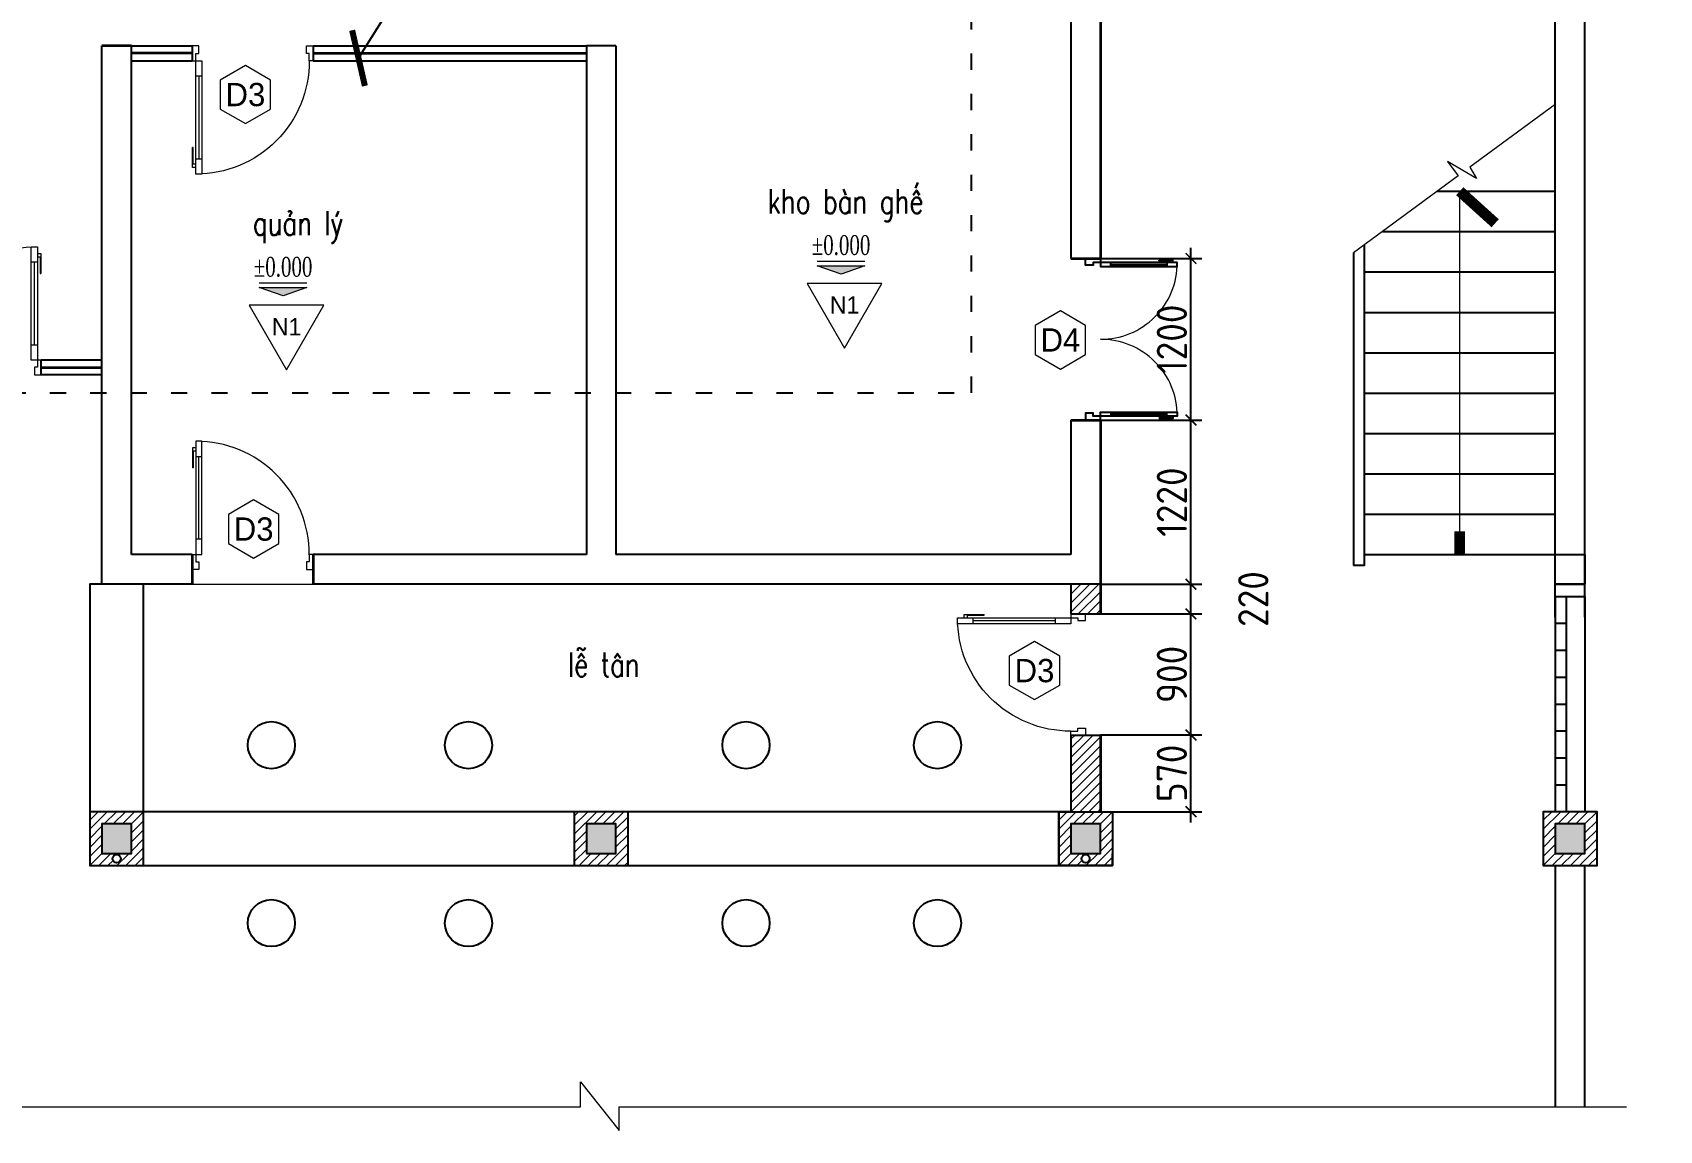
# Model space of a CAD drawing. Header units: inches. Extents: x 7154 to 95401, y -113037 to 84761.
# Drawn here: x 53130 to 65219, y 37877 to 46034 of the extents above; entities that cross this region are included whole.
import ezdxf
from ezdxf.enums import TextEntityAlignment as Align

# ---------------------------------------------------------------- set-up
doc = ezdxf.new("R2010")
doc.units = ezdxf.units.IN
doc.header["$MEASUREMENT"] = 0
doc.linetypes.add('ACAD_ISO03W100', pattern=[30, 12, -18])
doc.layers.get('DEFPOINTS').update_dxf_attribs({"color": 2})
for name, color, linetype in [('1', 1, 'Continuous'), ('HATCH', 8, 'Continuous'), ('NOITHAT', 8, 'Continuous'), ('TEXT', 2, 'Continuous'), ('THAY', 9, 'Continuous'), ('tuong', 4, 'Continuous')]:
    doc.layers.add(name, color=color, linetype=linetype)
for name, color, linetype, lineweight in [('HACTH', 252, 'Continuous', 5), ('N-CUA', 254, 'Continuous', 18), ('NETMANH', 43, 'Continuous', 15), ('NEW', 2, 'Continuous', 35), ('ZONES', 7, 'Continuous', 18)]:
    doc.layers.add(name, color=color, linetype=linetype, lineweight=lineweight)
doc.styles.add('AVANTH', font='VnAvantH.TTF')
doc.styles.add('ISOCP', font='isocp.shx')
doc.styles.add('VNS', font='vntimeh.shx', dxfattribs={"width": 0.7})
doc.styles.add('VNSIMLI', font='vnsimli.shx', dxfattribs={"width": 0.75})
doc.dimstyles.new('100', dxfattribs={"dimtxt": 225, "dimasz": 80, "dimexe": 80, "dimexo": 0, "dimgap": 30, "dimtad": 1, "dimdec": 0, "dimzin": 0, "dimdsep": 46, "dimtxsty": 'ISOCP', "dimblk1": 'ARCHTICK', "dimblk2": 'ARCHTICK', "dimsah": 1, "dimcen": 0.09, "dimdle": 80, "dimclrd": 8, "dimclre": 8, "dimclrt": 6, "dimadec": 0, "dimazin": 0, "dimtfac": 1, "dimtdec": 0, "dimtmove": 2, "dimatfit": 3, "dimldrblk": 'ARCHTICK', "dimfxl": 80, "dimtolj": 1, "dimtzin": 0, "dimarcsym": 0})
doc.dimstyles.new('100x2nn', dxfattribs={"dimscale": 2, "dimtxt": 180, "dimasz": 80, "dimexe": 80, "dimexo": 0, "dimgap": 30, "dimtad": 1, "dimdec": 0, "dimzin": 0, "dimdsep": 46, "dimtxsty": 'ISOCP', "dimblk1": 'ARCHTICK', "dimblk2": 'ARCHTICK', "dimsah": 1, "dimcen": 0.09, "dimdle": 80, "dimclrd": 8, "dimclre": 8, "dimclrt": 7, "dimadec": 0, "dimazin": 0, "dimtfac": 1, "dimtdec": 0, "dimtmove": 2, "dimatfit": 3, "dimldrblk": 'ARCHTICK', "dimfxl": 80, "dimtolj": 1, "dimtzin": 0, "dimarcsym": 0})

# ---------------------------------------------------------------- blocks, each defined once
blk = doc.blocks.new('CAODO')
blk.add_hatch(color=256).paths.add_polyline_path([(0, 0), (-225, 80), (225, 80)])
blk.add_line((-225, 124), (225, 124))
blk.add_lwpolyline([(0, 0), (-225, 80), (225, 80), (0, 0)])
at = {"layer": 'ZONES', "style": 'VNS', "width": 0.7}
blk.add_attdef('CAODO', text='', height=187, dxfattribs=at).set_placement((0, 274), align=Align.MIDDLE)
blk = doc.blocks.new('MAT')
blk.add_lwpolyline([(-11, 95), (508, 995), (-531, 995)], close=True)
at = {"layer": 'ZONES', "style": 'AVANTH'}
blk.add_attdef('DS', text='', height=240, dxfattribs=at).set_placement((-11, 695), align=Align.MIDDLE)
blk = doc.blocks.new('c900')
blk.add_line((51, 224), (51, 839))
for points in [[(29, 903), (4, 903), (4, 755)], [(29, 878), (9, 878), (9, 755), (4, 755)], [(29, 839), (74, 839), (74, 953), (29, 953), (29, 839)], [(29, 854), (29, 209)], [(74, 224), (74, 869)], [(74, 224), (29, 224), (29, 110), (74, 110), (74, 224)]]:
    blk.add_lwpolyline(points)
for points in [[(0, 0), (0, 110), (29, 110), (29, 57), (50, 57), (50, 0)], [(900, 0), (900, 110), (871, 110), (871, 57), (850, 57), (850, 0)]]:
    blk.add_lwpolyline(points, close=True)
at = {"layer": 'NETMANH'}
blk.add_arc((33, 114), 838, 359.6929, 90.3071, dxfattribs=at)
blk = doc.blocks.new('D-W')
blk.add_lwpolyline([(0, 0), (-260, -150), (-260, -450), (0, -600), (260, -450), (260, -150)], close=True)
at = {"layer": 'ZONES', "style": 'AVANTH'}
blk.add_attdef('DS', text='', height=240, dxfattribs=at).set_placement((0, -300), align=Align.MIDDLE)
blk = doc.blocks.new('_ArchTick')
at = {"color": 0, "linetype": 'ByBlock', "const_width": 0.15}
blk.add_lwpolyline([(-0.5, -0.5), (0.5, 0.5)], dxfattribs=at)
blk = doc.blocks.new('*D326')
at = {"layer": 'DEFPOINTS', "color": 0}
for p in [(61065, 40815), (61738, 40815), (61065, 40245)]:
    blk.add_point(p, dxfattribs=at)
at = {"layer": 'tuong', "color": 8, "lineweight": -2}
for p, q in [((61738, 40165), (61738, 40895)), ((61065, 40815), (61818, 40815)), ((61065, 40245), (61818, 40245))]:
    blk.add_line(p, q, dxfattribs=at)
at = {"layer": 'tuong', "color": 8, "lineweight": -2, "xscale": 80, "yscale": 80, "zscale": 80}
for p, rotation in [((61738, 40815), 90), ((61738, 40245), 270)]:
    blk.add_blockref('_ArchTick', p, dxfattribs=dict(at, rotation=rotation))
at = {"layer": 'tuong', "color": 6, "insert": (61596, 40530), "char_height": 225, "attachment_point": 5, "rotation": 90, "style": 'ISOCP'}
blk.add_mtext('\\A1;570', dxfattribs=at)
blk = doc.blocks.new('*D327')
at = {"layer": 'DEFPOINTS', "color": 0}
for p in [(61065, 41715), (61738, 41715), (61065, 40815)]:
    blk.add_point(p, dxfattribs=at)
at = {"layer": 'tuong', "color": 8, "lineweight": -2}
for p, q in [((61065, 41715), (61818, 41715)), ((61738, 40735), (61738, 41795)), ((61065, 40815), (61818, 40815))]:
    blk.add_line(p, q, dxfattribs=at)
at = {"layer": 'tuong', "color": 8, "lineweight": -2, "xscale": 80, "yscale": 80, "zscale": 80}
for p, rotation in [((61738, 41715), 90), ((61738, 40815), 270)]:
    blk.add_blockref('_ArchTick', p, dxfattribs=dict(at, rotation=rotation))
at = {"layer": 'tuong', "color": 6, "insert": (61596, 41265), "char_height": 225, "attachment_point": 5, "rotation": 90, "style": 'ISOCP'}
blk.add_mtext('\\A1;900', dxfattribs=at)
blk = doc.blocks.new('*D328')
at = {"layer": 'DEFPOINTS', "color": 0}
for p in [(61065, 41935), (61738, 41935), (61065, 41715)]:
    blk.add_point(p, dxfattribs=at)
at = {"layer": 'tuong', "color": 8, "lineweight": -2}
for p, q in [((61738, 41635), (61738, 42015)), ((61065, 41935), (61818, 41935)), ((61065, 41715), (61818, 41715))]:
    blk.add_line(p, q, dxfattribs=at)
at = {"layer": 'tuong', "color": 8, "lineweight": -2, "xscale": 80, "yscale": 80, "zscale": 80}
for p, rotation in [((61738, 41935), 90), ((61738, 41715), 270)]:
    blk.add_blockref('_ArchTick', p, dxfattribs=dict(at, rotation=rotation))
at = {"layer": 'tuong', "color": 6, "insert": (62201, 41825), "char_height": 225, "attachment_point": 5, "rotation": 90, "style": 'ISOCP'}
blk.add_mtext('\\A1;220', dxfattribs=at)
blk = doc.blocks.new('*D329')
at = {"layer": 'DEFPOINTS', "color": 0}
for p in [(61065, 43155), (61738, 43155), (61065, 41935)]:
    blk.add_point(p, dxfattribs=at)
at = {"layer": 'tuong', "color": 8, "lineweight": -2}
for p, q in [((61738, 41855), (61738, 43235)), ((61065, 43155), (61818, 43155)), ((61065, 41935), (61818, 41935))]:
    blk.add_line(p, q, dxfattribs=at)
at = {"layer": 'tuong', "color": 8, "lineweight": -2, "xscale": 80, "yscale": 80, "zscale": 80}
for p, rotation in [((61738, 43155), 90), ((61738, 41935), 270)]:
    blk.add_blockref('_ArchTick', p, dxfattribs=dict(at, rotation=rotation))
at = {"layer": 'tuong', "color": 6, "insert": (61596, 42545), "char_height": 225, "attachment_point": 5, "rotation": 90, "style": 'ISOCP'}
blk.add_mtext('\\A1;1220', dxfattribs=at)
blk = doc.blocks.new('*D330')
at = {"layer": 'DEFPOINTS', "color": 0}
for p in [(61065, 44355), (61738, 44355), (61065, 43155)]:
    blk.add_point(p, dxfattribs=at)
at = {"layer": 'tuong', "color": 8, "lineweight": -2}
for p, q in [((61738, 43075), (61738, 44435)), ((61065, 44355), (61818, 44355)), ((61065, 43155), (61818, 43155))]:
    blk.add_line(p, q, dxfattribs=at)
at = {"layer": 'tuong', "color": 8, "lineweight": -2, "xscale": 80, "yscale": 80, "zscale": 80}
for p, rotation in [((61738, 44355), 90), ((61738, 43155), 270)]:
    blk.add_blockref('_ArchTick', p, dxfattribs=dict(at, rotation=rotation))
at = {"layer": 'tuong', "color": 6, "insert": (61596, 43755), "char_height": 225, "attachment_point": 5, "rotation": 90, "style": 'ISOCP'}
blk.add_mtext('\\A1;1200', dxfattribs=at)

msp = doc.modelspace()

# ---------------------------------------------------------------- hatches: boundary and pattern name
at = {"layer": 'HACTH'}
h = msp.add_hatch(dxfattribs=at)
h.set_pattern_fill('ANSI31', color=256, scale=15, style=0)
h.set_pattern_definition([(45, (60845.197, 40244.734), (-33.676, 33.676), [])])
h.paths.add_polyline_path([(61065.2, 41934.7), (60845.2, 41934.7), (60845.2, 41714.7), (60955.2, 41714.7), (61065.2, 41714.7)])
h.paths.add_polyline_path([(61065.2, 40814.7), (60845.2, 40814.7), (60845.2, 40244.7), (61065.2, 40244.7)])
h = msp.add_hatch(dxfattribs=at)
h.set_pattern_fill('ANSI31', color=256, scale=15, style=0)
h.set_pattern_definition([(45, (53555.197, 39844.734), (-33.67596, 33.67596), [])])
h.paths.add_polyline_path([(57555.2, 40244.7), (57155.2, 40244.7), (57155.2, 39844.7), (57555.2, 39844.7)])
h.paths.add_polyline_path([(57465.2, 40154.7), (57465.2, 39934.7), (57245.2, 39934.7), (57245.2, 40154.7)], flags=16)
h.paths.add_polyline_path([(53955.2, 40244.7), (53555.2, 40244.7), (53555.2, 39844.7), (53955.2, 39844.7)])
h.paths.add_polyline_path([(53865.2, 40154.7), (53865.2, 39934.7), (53645.2, 39934.7), (53645.2, 40154.7)], flags=16)
h.paths.add_polyline_path([(53785.2, 39895.9, -1), (53725.2, 39895.9, -1)], flags=16)
h = msp.add_hatch(dxfattribs=at)
h.set_pattern_fill('ANSI31', color=256, scale=15, style=0)
h.set_pattern_definition([(45, (60755.197, 39844.734), (-33.676, 33.676), [])])
h.paths.add_polyline_path([(61155.2, 40244.7), (61065.2, 40244.7), (61065.2, 40154.7), (61065.2, 39934.7), (60845.2, 39934.7), (60845.2, 40154.7), (61065.2, 40154.7), (61065.2, 40244.7), (60755.2, 40244.7), (60755.2, 39844.7), (61155.2, 39844.7)])
h.paths.add_polyline_path([(60985.2, 39895.9, -1), (60925.2, 39895.9, -1)], flags=16)
h = msp.add_hatch(dxfattribs=at)
h.set_pattern_fill('ANSI31', color=256, scale=15, style=0)
h.set_pattern_definition([(45, (64355.197, 39844.734), (-33.676, 33.676), [])])
h.paths.add_polyline_path([(64755.2, 40244.7), (64355.2, 40244.7), (64355.2, 39844.7), (64755.2, 39844.7)])
h.paths.add_polyline_path([(64665.2, 39934.7), (64445.2, 39934.7), (64445.2, 40154.7), (64665.2, 40154.7)], flags=16)
at = {"layer": 'HATCH'}
for points in [[(53865.2, 40154.7), (53645.2, 40154.7), (53645.2, 39934.7), (53865.2, 39934.7)], [(57465.2, 40154.7), (57245.2, 40154.7), (57245.2, 39934.7), (57465.2, 39934.7)], [(61065.2, 40154.7), (60845.2, 40154.7), (60845.2, 39934.7), (61065.2, 39934.7)], [(64665.2, 40154.7), (64445.2, 40154.7), (64445.2, 39934.7), (64665.2, 39934.7)]]:
    msp.add_hatch(color=256, dxfattribs=at).paths.add_polyline_path(points)

# ---------------------------------------------------------------- linework, layer by layer
for p, q in [((61142.7, 44310.7), (61559.1, 44310.7)), ((61142.7, 43198.8), (61559.1, 43198.8))]:
    msp.add_line(p, q)
for points in [[(60955.2, 44354.7), (61065.2, 44354.7), (61065.2, 44326.2), (61012.3, 44326.2), (61012.3, 44304.7), (60955.2, 44304.7)], [(60955.2, 43154.7), (61065.2, 43154.7), (61065.2, 43183.3), (61012.3, 43183.3), (61012.3, 43204.7), (60955.2, 43204.7)]]:
    msp.add_lwpolyline(points, close=True)
for points in [[(61142.7, 44295.2), (61142.7, 44326.2), (61065.2, 44326.2), (61065.2, 44295.2), (61142.7, 44295.2)], [(61569.3, 44326.2), (61132.2, 44326.2)], [(61142.7, 44295.2), (61579.8, 44295.2)], [(61586.1, 44326.2), (61586.1, 44339.6), (61502.3, 44339.6), (61502.3, 44342.9)], [(61602.8, 44326.2), (61602.8, 44342.9), (61502.3, 44342.9)], [(61559.1, 44326.2), (61559.1, 44295.2), (61636.6, 44295.2), (61636.6, 44326.2), (61559.1, 44326.2)], [(61142.7, 43214.3), (61142.7, 43183.3), (61065.2, 43183.3), (61065.2, 43214.3), (61142.7, 43214.3)], [(61569.3, 43183.3), (61132.2, 43183.3)], [(61142.7, 43214.3), (61579.8, 43214.3)], [(61586.1, 43183.3), (61586.1, 43169.9), (61502.3, 43169.9), (61502.3, 43166.5)], [(61602.8, 43183.3), (61602.8, 43166.5), (61502.3, 43166.5)], [(61559.1, 43183.3), (61559.1, 43214.3), (61636.6, 43214.3), (61636.6, 43183.3), (61559.1, 43183.3)]]:
    msp.add_lwpolyline(points)
at = {"layer": '1', "linetype": 'ACAD_ISO03W100', "ltscale": 10}
msp.add_lwpolyline([(31359.2, 43357.5), (60106.1, 43357.5), (60106.1, 48117.1), (68079.9, 48117.1)], dxfattribs=at)
at = {"layer": 'HACTH'}
msp.add_line((54315.2, 41934.7), (55215.2, 41934.7), dxfattribs=at)
at = {"layer": 'HACTH', "linetype": 'Continuous'}
msp.add_lwpolyline([(49747.2, 38053.4), (57200.8, 38053.4), (57200.8, 38237.6), (57488.1, 37876.9), (57488.1, 38053.4), (64973.1, 38053.4)], dxfattribs=at)
at = {"layer": 'NETMANH'}
for centre, start, end in [((61068.2, 44323.1), 269.69292, 0.30708), ((61068.2, 43186.4), 359.69292, 90.30708)]:
    msp.add_arc(centre, 568.4, start, end, dxfattribs=at)
at = {"layer": 'NEW'}
for p, q in [((61065.2, 47104.7), (61065.2, 44354.7)), ((53865.2, 45934.7), (53645.2, 45934.7)), ((54315.2, 45879.7), (53865.2, 45879.7)), ((55215.2, 45879.7), (57245.2, 45879.7)), ((60845.2, 44354.7), (61065.2, 44354.7)), ((53195.2, 43544.7), (53645.2, 43544.7)), ((60845.2, 43154.7), (61065.2, 43154.7)), ((61065.2, 43154.7), (61065.2, 41714.7)), ((54315.2, 42154.7), (54315.2, 41934.7)), ((55215.2, 42154.7), (55215.2, 41934.7)), ((61065.2, 40814.7), (61065.2, 40244.7))]:
    msp.add_line(p, q, dxfattribs=at)
at = {"layer": 'NOITHAT'}
msp.add_lwpolyline([(60755.2, 39844.7), (60755.2, 40244.7), (53955.2, 40244.7), (53955.2, 41934.7), (53645.2, 41934.7), (53555.2, 41934.7), (53555.2, 39844.7), (60755.2, 39844.7), (60755.2, 39844.7)], dxfattribs=at)
for centre in [(54905, 40739.4), (56369.3, 40739.4), (58431.7, 40739.4), (59854.2, 40739.4), (54905, 39417.5), (56369.3, 39417.5), (58431.7, 39417.5), (59854.2, 39417.5)]:
    msp.add_circle(centre, 175, dxfattribs=at)
at = {"layer": 'THAY', "ltscale": 400}
for p, q in [((53865.2, 45934.7), (54315.2, 45934.7)), ((53865.2, 45824.7), (54315.2, 45824.7)), ((54315.2, 45934.7), (54315.2, 45824.7)), ((54315.2, 45934.7), (54315.2, 45824.7)), ((55215.2, 45934.7), (57245.2, 45934.7)), ((55215.2, 45934.7), (55215.2, 45824.7)), ((55215.2, 45934.7), (55215.2, 45824.7)), ((55215.2, 45824.7), (57245.2, 45824.7)), ((63568.2, 44854.7), (64445.2, 44854.7)), ((63160.2, 44554.7), (64445.2, 44554.7)), ((62945.2, 44396.7), (62945.2, 42074.7)), ((63025.2, 44254.7), (64445.2, 44254.7)), ((63025.2, 43954.7), (64445.2, 43954.7)), ((63025.2, 43654.7), (64445.2, 43654.7)), ((53645.2, 43599.7), (53195.2, 43599.7)), ((53195.2, 43489.7), (53195.2, 43599.7)), ((53195.2, 43489.7), (53195.2, 43599.7)), ((53645.2, 43489.7), (53195.2, 43489.7)), ((63025.2, 43354.7), (64445.2, 43354.7)), ((63025.2, 43054.7), (64445.2, 43054.7)), ((63025.2, 42754.7), (64445.2, 42754.7)), ((63025.2, 42454.7), (64445.2, 42454.7)), ((63025.2, 42154.7), (64445.2, 42154.7)), ((64665.2, 41844.7), (64665.2, 40244.7)), ((64445.2, 41644.7), (64525.2, 41644.7)), ((64445.2, 41444.7), (64525.2, 41444.7)), ((64445.2, 41244.7), (64525.2, 41244.7)), ((64445.2, 41044.7), (64525.2, 41044.7)), ((64445.2, 40844.7), (64525.2, 40844.7)), ((64445.2, 40644.7), (64525.2, 40644.7)), ((64445.2, 40444.7), (64525.2, 40444.7)), ((64445.2, 39844.7), (64445.2, 38053.4)), ((64665.2, 38053.4), (64665.2, 39844.7))]:
    msp.add_line(p, q, dxfattribs=at)
for points in [[(63025.2, 44455.5), (63025.2, 42074.7), (62945.2, 42074.7)], [(62945.2, 44396.7), (62945.2, 42074.7)]]:
    msp.add_lwpolyline(points, dxfattribs=at)
at = {"layer": 'tuong', "ltscale": 400}
for p, q in [((64665.2, 41689.7), (64665.2, 49934.7)), ((60845.2, 49714.7), (60845.2, 44354.7)), ((64445.2, 41689.7), (64445.2, 47104.7)), ((53645.2, 41934.7), (53645.2, 45934.7)), ((53865.2, 42154.7), (53865.2, 45934.7)), ((57245.2, 45934.7), (57245.2, 42154.7)), ((57465.2, 45934.7), (57245.2, 45934.7)), ((57465.2, 45934.7), (57465.2, 42154.7)), ((60845.2, 43154.7), (60845.2, 42154.7)), ((54315.2, 42154.7), (53865.2, 42154.7)), ((57245.2, 42154.7), (55215.2, 42154.7)), ((60845.2, 42154.7), (57465.2, 42154.7)), ((60845.2, 42154.7), (57465.2, 42154.7)), ((54315.2, 41934.7), (53645.2, 41934.7)), ((61065.2, 41934.7), (55215.2, 41934.7)), ((60845.2, 41934.7), (60845.2, 41714.7)), ((64445.2, 41934.7), (64665.2, 41934.7)), ((64445.2, 41844.7), (64445.2, 40244.7)), ((64525.2, 41844.7), (64525.2, 40244.7)), ((60845.2, 41714.7), (61065.2, 41714.7)), ((60845.2, 40814.7), (60845.2, 40244.7)), ((60845.2, 40814.7), (61065.2, 40814.7))]:
    msp.add_line(p, q, dxfattribs=at)
at = {"layer": 'tuong'}
msp.add_line((64445.2, 41844.7), (64665.2, 41844.7), dxfattribs=at)
at = {"layer": 'tuong', "ltscale": 400}
msp.add_lwpolyline([(64445.2, 42154.7), (64665.2, 42154.7), (64665.2, 41934.7), (64445.2, 41934.7)], close=True, dxfattribs=at)
at = {"layer": 'tuong'}
for points in [[(53955.2, 39844.7), (53955.2, 40244.7), (53555.2, 40244.7), (53555.2, 39844.7)], [(53645.2, 39934.7), (53865.2, 39934.7), (53865.2, 40154.7), (53645.2, 40154.7)], [(57555.2, 39844.7), (57555.2, 40244.7), (57155.2, 40244.7), (57155.2, 39844.7)], [(57245.2, 39934.7), (57465.2, 39934.7), (57465.2, 40154.7), (57245.2, 40154.7)], [(60755.2, 40244.7), (61155.2, 40244.7), (61155.2, 39844.7), (60755.2, 39844.7)], [(60845.2, 39934.7), (61065.2, 39934.7), (61065.2, 40154.7), (60845.2, 40154.7)], [(64355.2, 39844.7), (64755.2, 39844.7), (64755.2, 40244.7), (64355.2, 40244.7)], [(64445.2, 39934.7), (64665.2, 39934.7), (64665.2, 40154.7), (64445.2, 40154.7)]]:
    msp.add_lwpolyline(points, close=True, dxfattribs=at)
for points in [[(60845.2, 40244.7), (60755.2, 40244.7), (60755.2, 39844.7), (61155.2, 39844.7), (61155.2, 39934.7)], [(64355.2, 39934.7), (64355.2, 39844.7), (64755.2, 39844.7), (64755.2, 40244.7), (64665.2, 40244.7)]]:
    msp.add_lwpolyline(points, dxfattribs=at)
for centre in [(53755.2, 39895.9), (60955.2, 39895.9)]:
    msp.add_circle(centre, 30, dxfattribs=at)
at = {"layer": 'ZONES', "linetype": 'Continuous'}
msp.add_line((63735.2, 42154.7), (63735.2, 44854.7), dxfattribs=at)
msp.add_lwpolyline([(64445.2, 45499.6), (63809.8, 45032.4), (63860.2, 44948.9), (63644.4, 45075), (63722.8, 44968.4), (62945.2, 44396.7)], dxfattribs=at)
at = {"layer": 'ZONES', "const_width": 80}
for points in [[(63735.2, 44854.7), (63998.3, 44617)], [(63735.2, 42154.7), (63735.2, 42327.9)]]:
    msp.add_lwpolyline(points, dxfattribs=at)

# ---------------------------------------------------------------- block references
at = {"layer": 'N-CUA', "xscale": -1}
for p, rotation in [((54315.2, 45934.7), 180), ((60955.2, 41714.7), 90)]:
    msp.add_blockref('c900', p, dxfattribs=dict(at, rotation=rotation))
msp.add_blockref('c900', (53195.2, 43489.7), dxfattribs=at)
at = {"layer": 'N-CUA'}
msp.add_blockref('c900', (54315.2, 42044.7), dxfattribs=at)
at = {"layer": 'ZONES'}
for name, p, xscale, yscale, zscale, values in [('D-W', (54712.1, 45789), 0.7199999999720603, 0.7199999999720603, 0.7199999999999999, {'DS': 'd3'}), ('CAODO', (59137.8, 44238.4), 0.7875000000931323, 0.7875000000931323, 0.7874999999999659, {'CAODO': '%%p0.000'}), ('CAODO', (54991.9, 44076.8), 0.7875000000931323, 0.7875000000931323, 0.7874999999999659, {'CAODO': '%%p0.000'}), ('MAT', (59169.9, 43638), 0.534599999897182, 0.534599999897182, 0.5345999999901214, {'DS': 'n1'}), ('MAT', (55024, 43476.4), 0.534599999897182, 0.534599999897182, 0.5345999999901214, {'DS': 'n1'}), ('D-W', (60768, 43965.9), 0.7199999999720603, 0.7199999999720603, 0.7199999999999999, {'DS': 'd4'}), ('D-W', (54773.2, 42561), 0.7199999999720603, 0.7199999999720603, 0.7199999999999999, {'DS': 'd3'}), ('D-W', (60575.3, 41509.4), 0.7199999999720603, 0.7199999999720603, 0.7199999999999999, {'DS': 'd3'})]:
    msp.add_blockref(name, p, dxfattribs=dict(at, xscale=xscale, yscale=yscale, zscale=zscale)).add_auto_attribs(values)

# ---------------------------------------------------------------- texts
at = {"layer": 'TEXT', "color": 7, "style": 'VNSIMLI', "width": 0.75}
for s, p in [('kho bµn ghÕ', (59749.5, 44779.3)), ('qu¶n lý', (55438.7, 44617.8)), ('lÔ t©n', (57641.5, 41337.5))]:
    msp.add_text(s, height=180, dxfattribs=at).set_placement(p, align=Align.MIDDLE_RIGHT)

# ---------------------------------------------------------------- dimensions: what is measured, and where the dimension line sits
at = {"layer": 'tuong'}
for base, p1, p2, picture, middle in [((61738.4, 44354.7), (61065.2, 43154.7), (61065.2, 44354.7), '*D330', (61595.9, 43754.7)), ((61738.4, 43154.7), (61065.2, 41934.7), (61065.2, 43154.7), '*D329', (61595.9, 42544.7)), ((61738.4, 41934.7), (61065.2, 41714.7), (61065.2, 41934.7), '*D328', (62200.9, 41824.7)), ((61738.4, 41714.7), (61065.2, 40814.7), (61065.2, 41714.7), '*D327', (61595.9, 41264.7)), ((61738.4, 40814.7), (61065.2, 40244.7), (61065.2, 40814.7), '*D326', (61595.9, 40529.7))]:
    dim = msp.add_linear_dim(base=base, p1=p1, p2=p2, angle=90, dimstyle='100', dxfattribs=at)
    dim.commit()
    dim.dimension.update_dxf_attribs({"geometry": picture, "text_midpoint": middle})

# ---------------------------------------------------------------- leaders
at = {"layer": 'ZONES', "linetype": 'Continuous'}
msp.add_leader([(55552.4, 45843.8), (55943.9, 46467.3), (57194.6, 46467.3)], dimstyle='100x2nn', override={"dimasz": 150, "dimtad": 0}, dxfattribs=at)

doc.saveas('drawing.dxf')
